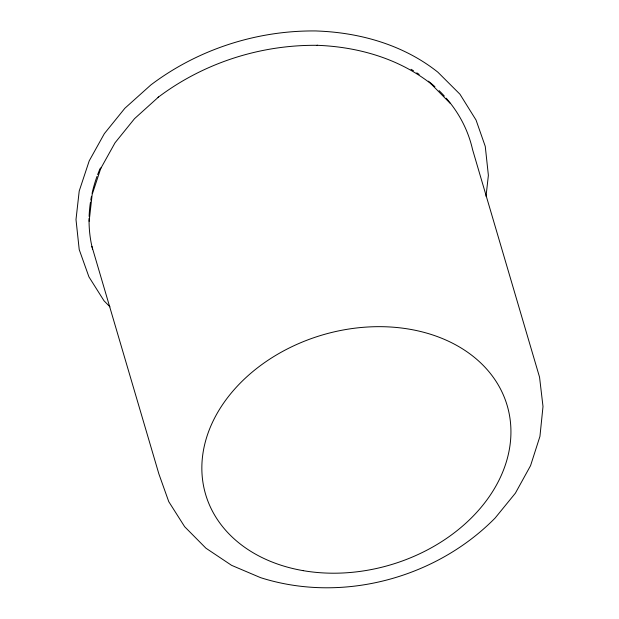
<?xml version="1.0" encoding="UTF-8"?>
<svg xmlns="http://www.w3.org/2000/svg" width="619" height="619" viewBox="0 0 619 619"><rect width="100%" height="100%" fill="white"/><g stroke="black" fill="none" stroke-linecap="round" stroke-linejoin="round"><path stroke-width="0.93" d="M89.144 221.3L92.169 194.459L100.982 167.749M486.023 196.277L488.383 175.324L485.257 146.363L476.05 120.055L459.956 94.22L437.912 72.222C403.727 44.986 360.258 32.583 317.044 31.004L316.193 30.95C257.078 30.254 198.134 49.234 150.92 84.896L124.852 108.279L104.348 133.658L89.213 160.87L79.217 191.016L75.998 219.559L79.217 249.589L88.935 276.871L104.015 300.795L109.973 306.838M100.665 168.631L115.041 142.788L134.516 118.686L158.495 97.051L158.085 97.353C203.612 62.952 260.452 44.661 317.454 45.326L317.029 45.303C358.061 46.804 399.348 58.581 431.807 84.447M431.025 83.851L450.284 103.419M91.906 246.37L158.882 473.937L168.763 501.661L184.663 526.715L205.91 548.179L231.583 565.333L260.568 577.651C341.75 603.533 435.668 578.494 495.146 518.01L515.379 493.188L530.56 465.65L539.938 436.395L543.002 406.521L539.551 377.164L472.568 149.589A196.486 149.852 -16.4 0 0 446.214 98.181M92.556 249.086A196.486 149.852 -16.4 0 1 89.082 218.329M89.128 216.433A196.486 149.852 -16.4 0 1 90.475 202.042M90.776 200.123A196.486 149.852 -16.4 0 1 91.48 196.285M92.076 193.414A196.486 149.852 -16.4 0 1 96.997 176.438M97.647 174.666A196.486 149.852 -16.4 0 1 100.123 168.484M411.024 69.282A196.486 149.852 -16.4 0 1 413.515 70.775M416.788 72.841A196.486 149.852 -16.4 0 1 419.195 74.435M428.371 81.159A196.486 149.852 -16.4 0 1 434.909 86.691M439.088 90.622A196.486 149.852 -16.4 0 1 444.341 96.077M303.155 570.648A157.187 119.885 -16.4 0 0 508.656 411.225A157.187 119.885 -16.4 0 0 257.357 367.934A157.187 119.885 -16.4 0 0 303.155 570.648"/></g></svg>
